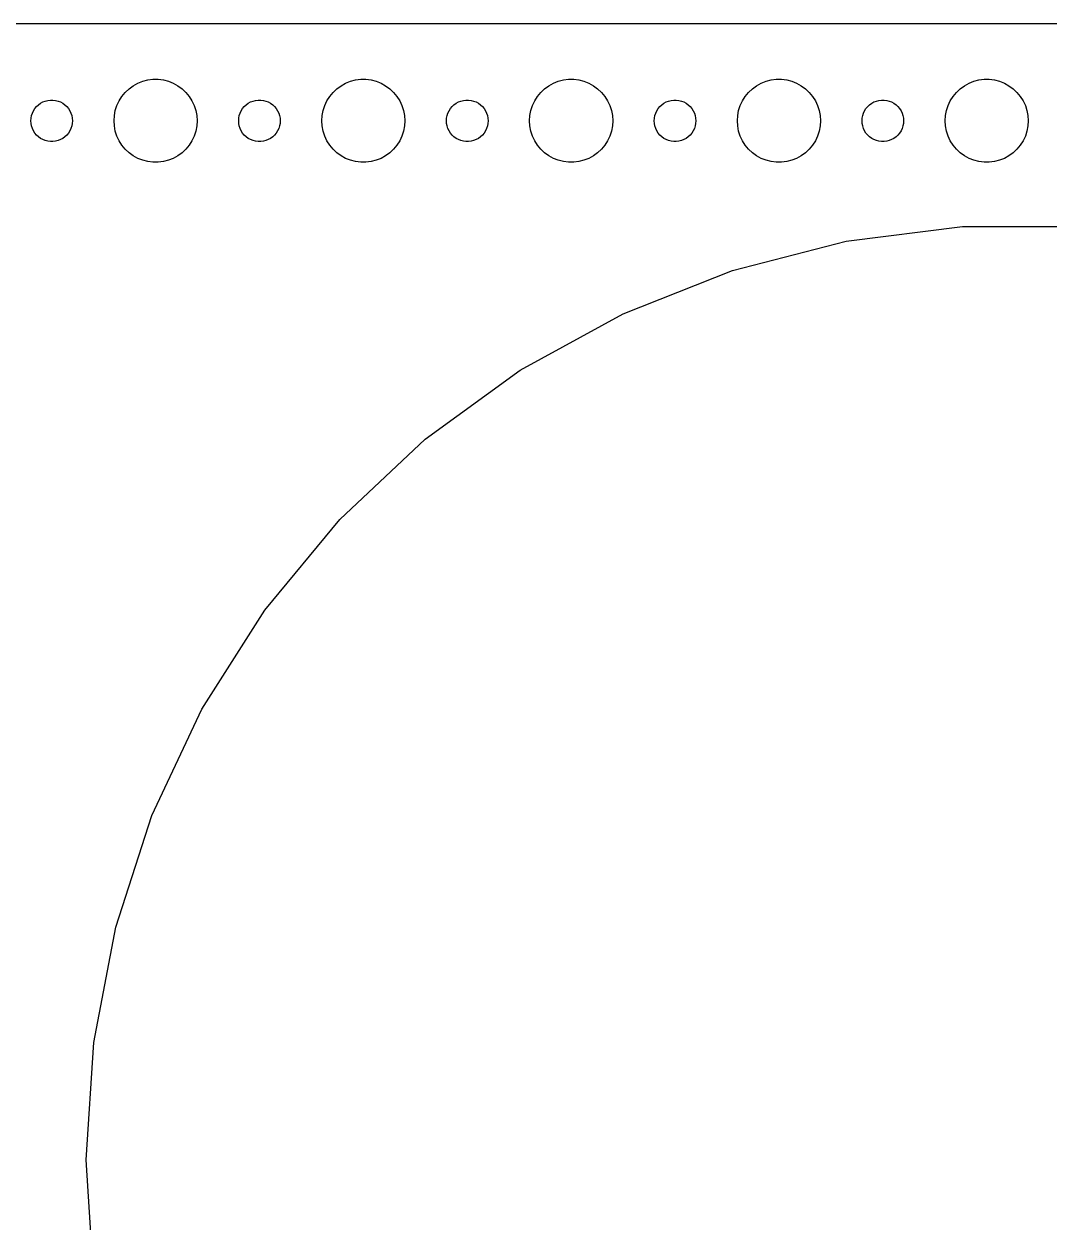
# Model space of a CAD drawing. Header units: metres. Extents: x -360 to 360, y -82 to 82.
# Drawn here: x 208 to 282, y -4.5 to 82 of the extents above; entities that cross this region are included whole.
import ezdxf

# ---------------------------------------------------------------- set-up
doc = ezdxf.new("R2010")
doc.units = ezdxf.units.M

msp = doc.modelspace()

# ---------------------------------------------------------------- linework, layer by layer
for p, q in [((354.814, 81.9901), (-354.814, 81.9901)), ((216.223, 77.7145), (216.573, 77.8532)), ((216.573, 77.8532), (216.938, 77.9469)), ((216.938, 77.9469), (217.312, 77.9941)), ((217.312, 77.9941), (217.688, 77.9941)), ((217.688, 77.9941), (218.062, 77.9469)), ((218.062, 77.9469), (218.427, 77.8532)), ((218.427, 77.8532), (218.777, 77.7145)), ((231.223, 77.7145), (231.573, 77.8532)), ((231.573, 77.8532), (231.938, 77.9469)), ((231.938, 77.9469), (232.312, 77.9941)), ((232.312, 77.9941), (232.688, 77.9941)), ((232.688, 77.9941), (233.062, 77.9469)), ((233.062, 77.9469), (233.427, 77.8532)), ((233.427, 77.8532), (233.777, 77.7145)), ((246.223, 77.7145), (246.573, 77.8532)), ((246.573, 77.8532), (246.938, 77.9469)), ((246.938, 77.9469), (247.312, 77.9941)), ((247.312, 77.9941), (247.688, 77.9941)), ((247.688, 77.9941), (248.062, 77.9469)), ((248.062, 77.9469), (248.427, 77.8532)), ((248.427, 77.8532), (248.777, 77.7145)), ((261.223, 77.7145), (261.573, 77.8532)), ((261.573, 77.8532), (261.938, 77.9469)), ((261.938, 77.9469), (262.312, 77.9941)), ((262.312, 77.9941), (262.688, 77.9941)), ((262.688, 77.9941), (263.062, 77.9469)), ((263.062, 77.9469), (263.427, 77.8532)), ((263.427, 77.8532), (263.777, 77.7145)), ((276.223, 77.7145), (276.573, 77.8532)), ((276.573, 77.8532), (276.938, 77.9469)), ((276.938, 77.9469), (277.312, 77.9941)), ((277.312, 77.9941), (277.688, 77.9941)), ((277.688, 77.9941), (278.062, 77.9469)), ((278.062, 77.9469), (278.427, 77.8532)), ((278.427, 77.8532), (278.777, 77.7145)), ((215.073, 76.7634), (215.313, 77.0536)), ((215.313, 77.0536), (215.588, 77.3115)), ((215.588, 77.3115), (215.893, 77.533)), ((215.893, 77.533), (216.223, 77.7145)), ((218.777, 77.7145), (219.107, 77.533)), ((219.107, 77.533), (219.412, 77.3115)), ((219.412, 77.3115), (219.687, 77.0536)), ((219.687, 77.0536), (219.927, 76.7634)), ((230.073, 76.7634), (230.313, 77.0536)), ((230.313, 77.0536), (230.588, 77.3115)), ((230.588, 77.3115), (230.893, 77.533)), ((230.893, 77.533), (231.223, 77.7145)), ((233.777, 77.7145), (234.107, 77.533)), ((234.107, 77.533), (234.412, 77.3115)), ((234.412, 77.3115), (234.687, 77.0536)), ((234.687, 77.0536), (234.927, 76.7634)), ((245.073, 76.7634), (245.313, 77.0536)), ((245.313, 77.0536), (245.588, 77.3115)), ((245.588, 77.3115), (245.893, 77.533)), ((245.893, 77.533), (246.223, 77.7145)), ((248.777, 77.7145), (249.107, 77.533)), ((249.107, 77.533), (249.412, 77.3115)), ((249.412, 77.3115), (249.687, 77.0536)), ((249.687, 77.0536), (249.927, 76.7634)), ((260.073, 76.7634), (260.313, 77.0536)), ((260.313, 77.0536), (260.588, 77.3115)), ((260.588, 77.3115), (260.893, 77.533)), ((260.893, 77.533), (261.223, 77.7145)), ((263.777, 77.7145), (264.107, 77.533)), ((264.107, 77.533), (264.412, 77.3115)), ((264.412, 77.3115), (264.687, 77.0536)), ((264.687, 77.0536), (264.927, 76.7634)), ((275.073, 76.7634), (275.313, 77.0536)), ((275.313, 77.0536), (275.588, 77.3115)), ((275.588, 77.3115), (275.893, 77.533)), ((275.893, 77.533), (276.223, 77.7145)), ((278.777, 77.7145), (279.107, 77.533)), ((279.107, 77.533), (279.412, 77.3115)), ((279.412, 77.3115), (279.687, 77.0536)), ((279.687, 77.0536), (279.927, 76.7634)), ((208.907, 76.0268), (209.044, 76.1558)), ((209.044, 76.1558), (209.196, 76.2665)), ((209.196, 76.2665), (209.361, 76.3572)), ((209.361, 76.3572), (209.536, 76.4266)), ((209.536, 76.4266), (209.719, 76.4734)), ((209.719, 76.4734), (209.906, 76.497)), ((209.906, 76.497), (210.094, 76.497)), ((210.094, 76.497), (210.281, 76.4734)), ((210.281, 76.4734), (210.464, 76.4266)), ((210.464, 76.4266), (210.639, 76.3572)), ((210.639, 76.3572), (210.804, 76.2665)), ((210.804, 76.2665), (210.956, 76.1558)), ((210.956, 76.1558), (211.093, 76.0268)), ((214.711, 76.1044), (214.871, 76.4453)), ((214.871, 76.4453), (215.073, 76.7634)), ((219.927, 76.7634), (220.129, 76.4453)), ((220.129, 76.4453), (220.289, 76.1044)), ((223.907, 76.0268), (224.044, 76.1558)), ((224.044, 76.1558), (224.196, 76.2665)), ((224.196, 76.2665), (224.361, 76.3572)), ((224.361, 76.3572), (224.536, 76.4266)), ((224.536, 76.4266), (224.719, 76.4734)), ((224.719, 76.4734), (224.906, 76.497)), ((224.906, 76.497), (225.094, 76.497)), ((225.094, 76.497), (225.281, 76.4734)), ((225.281, 76.4734), (225.464, 76.4266)), ((225.464, 76.4266), (225.639, 76.3572)), ((225.639, 76.3572), (225.804, 76.2665)), ((225.804, 76.2665), (225.956, 76.1558)), ((225.956, 76.1558), (226.093, 76.0268)), ((229.711, 76.1044), (229.871, 76.4453)), ((229.871, 76.4453), (230.073, 76.7634)), ((234.927, 76.7634), (235.129, 76.4453)), ((235.129, 76.4453), (235.289, 76.1044)), ((238.907, 76.0268), (239.044, 76.1558)), ((239.044, 76.1558), (239.196, 76.2665)), ((239.196, 76.2665), (239.361, 76.3572)), ((239.361, 76.3572), (239.536, 76.4266)), ((239.536, 76.4266), (239.719, 76.4734)), ((239.719, 76.4734), (239.906, 76.497)), ((239.906, 76.497), (240.094, 76.497)), ((240.094, 76.497), (240.281, 76.4734)), ((240.281, 76.4734), (240.464, 76.4266)), ((240.464, 76.4266), (240.639, 76.3572)), ((240.639, 76.3572), (240.804, 76.2665)), ((240.804, 76.2665), (240.956, 76.1558)), ((240.956, 76.1558), (241.093, 76.0268)), ((244.711, 76.1044), (244.871, 76.4453)), ((244.871, 76.4453), (245.073, 76.7634)), ((249.927, 76.7634), (250.129, 76.4453)), ((250.129, 76.4453), (250.289, 76.1044)), ((253.907, 76.0268), (254.044, 76.1558)), ((254.044, 76.1558), (254.196, 76.2665)), ((254.196, 76.2665), (254.361, 76.3572)), ((254.361, 76.3572), (254.536, 76.4266)), ((254.536, 76.4266), (254.719, 76.4734)), ((254.719, 76.4734), (254.906, 76.497)), ((254.906, 76.497), (255.094, 76.497)), ((255.094, 76.497), (255.281, 76.4734)), ((255.281, 76.4734), (255.464, 76.4266)), ((255.464, 76.4266), (255.639, 76.3572)), ((255.639, 76.3572), (255.804, 76.2665)), ((255.804, 76.2665), (255.956, 76.1558)), ((255.956, 76.1558), (256.093, 76.0268)), ((259.711, 76.1044), (259.871, 76.4453)), ((259.871, 76.4453), (260.073, 76.7634)), ((264.927, 76.7634), (265.129, 76.4453)), ((265.129, 76.4453), (265.289, 76.1044)), ((268.907, 76.0268), (269.044, 76.1558)), ((269.044, 76.1558), (269.196, 76.2665)), ((269.196, 76.2665), (269.361, 76.3572)), ((269.361, 76.3572), (269.536, 76.4266)), ((269.536, 76.4266), (269.719, 76.4734)), ((269.719, 76.4734), (269.906, 76.497)), ((269.906, 76.497), (270.094, 76.497)), ((270.094, 76.497), (270.281, 76.4734)), ((270.281, 76.4734), (270.464, 76.4266)), ((270.464, 76.4266), (270.639, 76.3572)), ((270.639, 76.3572), (270.804, 76.2665)), ((270.804, 76.2665), (270.956, 76.1558)), ((270.956, 76.1558), (271.093, 76.0268)), ((274.711, 76.1044), (274.871, 76.4453)), ((274.871, 76.4453), (275.073, 76.7634)), ((279.927, 76.7634), (280.129, 76.4453)), ((280.129, 76.4453), (280.289, 76.1044)), ((208.512, 75.188), (208.547, 75.373)), ((208.547, 75.373), (208.605, 75.5522)), ((208.605, 75.5522), (208.686, 75.7226)), ((208.686, 75.7226), (208.786, 75.8817)), ((208.786, 75.8817), (208.907, 76.0268)), ((211.093, 76.0268), (211.214, 75.8817)), ((211.214, 75.8817), (211.314, 75.7226)), ((211.314, 75.7226), (211.395, 75.5522)), ((211.395, 75.5522), (211.453, 75.373)), ((211.453, 75.373), (211.488, 75.188)), ((214.5, 75), (214.524, 75.376)), ((214.524, 75.376), (214.594, 75.7461)), ((214.594, 75.7461), (214.711, 76.1044)), ((220.289, 76.1044), (220.406, 75.7461)), ((220.406, 75.7461), (220.476, 75.376)), ((220.476, 75.376), (220.5, 75)), ((223.512, 75.188), (223.547, 75.373)), ((223.547, 75.373), (223.605, 75.5522)), ((223.605, 75.5522), (223.686, 75.7226)), ((223.686, 75.7226), (223.786, 75.8817)), ((223.786, 75.8817), (223.907, 76.0268)), ((226.093, 76.0268), (226.214, 75.8817)), ((226.214, 75.8817), (226.314, 75.7226)), ((226.314, 75.7226), (226.395, 75.5522)), ((226.395, 75.5522), (226.453, 75.373)), ((226.453, 75.373), (226.488, 75.188)), ((229.5, 75), (229.524, 75.376)), ((229.524, 75.376), (229.594, 75.7461)), ((229.594, 75.7461), (229.711, 76.1044)), ((235.289, 76.1044), (235.406, 75.7461)), ((235.406, 75.7461), (235.476, 75.376)), ((235.476, 75.376), (235.5, 75)), ((238.512, 75.188), (238.547, 75.373)), ((238.547, 75.373), (238.605, 75.5522)), ((238.605, 75.5522), (238.686, 75.7226)), ((238.686, 75.7226), (238.786, 75.8817)), ((238.786, 75.8817), (238.907, 76.0268)), ((241.093, 76.0268), (241.214, 75.8817)), ((241.214, 75.8817), (241.314, 75.7226)), ((241.314, 75.7226), (241.395, 75.5522)), ((241.395, 75.5522), (241.453, 75.373)), ((241.453, 75.373), (241.488, 75.188)), ((244.5, 75), (244.524, 75.376)), ((244.524, 75.376), (244.594, 75.7461)), ((244.594, 75.7461), (244.711, 76.1044)), ((250.289, 76.1044), (250.406, 75.7461)), ((250.406, 75.7461), (250.476, 75.376)), ((250.476, 75.376), (250.5, 75)), ((253.512, 75.188), (253.547, 75.373)), ((253.547, 75.373), (253.605, 75.5522)), ((253.605, 75.5522), (253.686, 75.7226)), ((253.686, 75.7226), (253.786, 75.8817)), ((253.786, 75.8817), (253.907, 76.0268)), ((256.093, 76.0268), (256.214, 75.8817)), ((256.214, 75.8817), (256.314, 75.7226)), ((256.314, 75.7226), (256.395, 75.5522)), ((256.395, 75.5522), (256.453, 75.373)), ((256.453, 75.373), (256.488, 75.188)), ((259.5, 75), (259.524, 75.376)), ((259.524, 75.376), (259.594, 75.7461)), ((259.594, 75.7461), (259.711, 76.1044)), ((265.289, 76.1044), (265.406, 75.7461)), ((265.406, 75.7461), (265.476, 75.376)), ((265.476, 75.376), (265.5, 75)), ((268.512, 75.188), (268.547, 75.373)), ((268.547, 75.373), (268.605, 75.5522)), ((268.605, 75.5522), (268.686, 75.7226)), ((268.686, 75.7226), (268.786, 75.8817)), ((268.786, 75.8817), (268.907, 76.0268)), ((271.093, 76.0268), (271.214, 75.8817)), ((271.214, 75.8817), (271.314, 75.7226)), ((271.314, 75.7226), (271.395, 75.5522)), ((271.395, 75.5522), (271.453, 75.373)), ((271.453, 75.373), (271.488, 75.188)), ((274.5, 75), (274.524, 75.376)), ((274.524, 75.376), (274.594, 75.7461)), ((274.594, 75.7461), (274.711, 76.1044)), ((280.289, 76.1044), (280.406, 75.7461)), ((280.406, 75.7461), (280.476, 75.376)), ((280.476, 75.376), (280.5, 75)), ((208.5, 75), (208.512, 75.188)), ((208.512, 74.812), (208.5, 75)), ((208.547, 74.627), (208.512, 74.812)), ((208.605, 74.4478), (208.547, 74.627)), ((208.686, 74.2774), (208.605, 74.4478)), ((211.395, 74.4478), (211.314, 74.2774)), ((211.453, 74.627), (211.395, 74.4478)), ((211.488, 74.812), (211.453, 74.627)), ((211.488, 75.188), (211.5, 75)), ((211.5, 75), (211.488, 74.812)), ((214.524, 74.624), (214.5, 75)), ((214.594, 74.2539), (214.524, 74.624)), ((220.476, 74.624), (220.406, 74.2539)), ((220.5, 75), (220.476, 74.624)), ((223.5, 75), (223.512, 75.188)), ((223.512, 74.812), (223.5, 75)), ((223.547, 74.627), (223.512, 74.812)), ((223.605, 74.4478), (223.547, 74.627)), ((223.686, 74.2774), (223.605, 74.4478)), ((226.395, 74.4478), (226.314, 74.2774)), ((226.453, 74.627), (226.395, 74.4478)), ((226.488, 74.812), (226.453, 74.627)), ((226.488, 75.188), (226.5, 75)), ((226.5, 75), (226.488, 74.812)), ((229.524, 74.624), (229.5, 75)), ((229.594, 74.2539), (229.524, 74.624)), ((235.476, 74.624), (235.406, 74.2539)), ((235.5, 75), (235.476, 74.624)), ((238.5, 75), (238.512, 75.188)), ((238.512, 74.812), (238.5, 75)), ((238.547, 74.627), (238.512, 74.812)), ((238.605, 74.4478), (238.547, 74.627)), ((238.686, 74.2774), (238.605, 74.4478)), ((241.395, 74.4478), (241.314, 74.2774)), ((241.453, 74.627), (241.395, 74.4478)), ((241.488, 74.812), (241.453, 74.627)), ((241.488, 75.188), (241.5, 75)), ((241.5, 75), (241.488, 74.812)), ((244.524, 74.624), (244.5, 75)), ((244.594, 74.2539), (244.524, 74.624)), ((250.476, 74.624), (250.406, 74.2539)), ((250.5, 75), (250.476, 74.624)), ((253.5, 75), (253.512, 75.188)), ((253.512, 74.812), (253.5, 75)), ((253.547, 74.627), (253.512, 74.812)), ((253.605, 74.4478), (253.547, 74.627)), ((253.686, 74.2774), (253.605, 74.4478)), ((256.395, 74.4478), (256.314, 74.2774)), ((256.453, 74.627), (256.395, 74.4478)), ((256.488, 74.812), (256.453, 74.627)), ((256.488, 75.188), (256.5, 75)), ((256.5, 75), (256.488, 74.812)), ((259.524, 74.624), (259.5, 75)), ((259.594, 74.2539), (259.524, 74.624)), ((265.476, 74.624), (265.406, 74.2539)), ((265.5, 75), (265.476, 74.624)), ((268.5, 75), (268.512, 75.188)), ((268.512, 74.812), (268.5, 75)), ((268.547, 74.627), (268.512, 74.812)), ((268.605, 74.4478), (268.547, 74.627)), ((268.686, 74.2774), (268.605, 74.4478)), ((271.395, 74.4478), (271.314, 74.2774)), ((271.453, 74.627), (271.395, 74.4478)), ((271.488, 74.812), (271.453, 74.627)), ((271.488, 75.188), (271.5, 75)), ((271.5, 75), (271.488, 74.812)), ((274.524, 74.624), (274.5, 75)), ((274.594, 74.2539), (274.524, 74.624)), ((280.476, 74.624), (280.406, 74.2539)), ((280.5, 75), (280.476, 74.624)), ((208.786, 74.1183), (208.686, 74.2774)), ((208.907, 73.9732), (208.786, 74.1183)), ((209.044, 73.8442), (208.907, 73.9732)), ((209.196, 73.7335), (209.044, 73.8442)), ((209.361, 73.6428), (209.196, 73.7335)), ((209.536, 73.5734), (209.361, 73.6428)), ((209.719, 73.5266), (209.536, 73.5734)), ((209.906, 73.503), (209.719, 73.5266)), ((210.281, 73.5266), (210.094, 73.503)), ((210.464, 73.5734), (210.281, 73.5266)), ((210.639, 73.6428), (210.464, 73.5734)), ((210.804, 73.7335), (210.639, 73.6428)), ((210.956, 73.8442), (210.804, 73.7335)), ((211.093, 73.9732), (210.956, 73.8442)), ((211.214, 74.1183), (211.093, 73.9732)), ((211.314, 74.2774), (211.214, 74.1183)), ((214.711, 73.8956), (214.594, 74.2539)), ((214.871, 73.5547), (214.711, 73.8956)), ((215.073, 73.2366), (214.871, 73.5547)), ((220.129, 73.5547), (219.927, 73.2366)), ((220.289, 73.8956), (220.129, 73.5547)), ((220.406, 74.2539), (220.289, 73.8956)), ((223.786, 74.1183), (223.686, 74.2774)), ((223.907, 73.9732), (223.786, 74.1183)), ((224.044, 73.8442), (223.907, 73.9732)), ((224.196, 73.7335), (224.044, 73.8442)), ((224.361, 73.6428), (224.196, 73.7335)), ((224.536, 73.5734), (224.361, 73.6428)), ((224.719, 73.5266), (224.536, 73.5734)), ((224.906, 73.503), (224.719, 73.5266)), ((225.281, 73.5266), (225.094, 73.503)), ((225.464, 73.5734), (225.281, 73.5266)), ((225.639, 73.6428), (225.464, 73.5734)), ((225.804, 73.7335), (225.639, 73.6428)), ((225.956, 73.8442), (225.804, 73.7335)), ((226.093, 73.9732), (225.956, 73.8442)), ((226.214, 74.1183), (226.093, 73.9732)), ((226.314, 74.2774), (226.214, 74.1183)), ((229.711, 73.8956), (229.594, 74.2539)), ((229.871, 73.5547), (229.711, 73.8956)), ((230.073, 73.2366), (229.871, 73.5547)), ((235.129, 73.5547), (234.927, 73.2366)), ((235.289, 73.8956), (235.129, 73.5547)), ((235.406, 74.2539), (235.289, 73.8956)), ((238.786, 74.1183), (238.686, 74.2774)), ((238.907, 73.9732), (238.786, 74.1183)), ((239.044, 73.8442), (238.907, 73.9732)), ((239.196, 73.7335), (239.044, 73.8442)), ((239.361, 73.6428), (239.196, 73.7335)), ((239.536, 73.5734), (239.361, 73.6428)), ((239.719, 73.5266), (239.536, 73.5734)), ((239.906, 73.503), (239.719, 73.5266)), ((240.281, 73.5266), (240.094, 73.503)), ((240.464, 73.5734), (240.281, 73.5266)), ((240.639, 73.6428), (240.464, 73.5734)), ((240.804, 73.7335), (240.639, 73.6428)), ((240.956, 73.8442), (240.804, 73.7335)), ((241.093, 73.9732), (240.956, 73.8442)), ((241.214, 74.1183), (241.093, 73.9732)), ((241.314, 74.2774), (241.214, 74.1183)), ((244.711, 73.8956), (244.594, 74.2539)), ((244.871, 73.5547), (244.711, 73.8956)), ((245.073, 73.2366), (244.871, 73.5547)), ((250.129, 73.5547), (249.927, 73.2366)), ((250.289, 73.8956), (250.129, 73.5547)), ((250.406, 74.2539), (250.289, 73.8956)), ((253.786, 74.1183), (253.686, 74.2774)), ((253.907, 73.9732), (253.786, 74.1183)), ((254.044, 73.8442), (253.907, 73.9732)), ((254.196, 73.7335), (254.044, 73.8442)), ((254.361, 73.6428), (254.196, 73.7335)), ((254.536, 73.5734), (254.361, 73.6428)), ((254.719, 73.5266), (254.536, 73.5734)), ((254.906, 73.503), (254.719, 73.5266)), ((255.281, 73.5266), (255.094, 73.503)), ((255.464, 73.5734), (255.281, 73.5266)), ((255.639, 73.6428), (255.464, 73.5734)), ((255.804, 73.7335), (255.639, 73.6428)), ((255.956, 73.8442), (255.804, 73.7335)), ((256.093, 73.9732), (255.956, 73.8442)), ((256.214, 74.1183), (256.093, 73.9732)), ((256.314, 74.2774), (256.214, 74.1183)), ((259.711, 73.8956), (259.594, 74.2539)), ((259.871, 73.5547), (259.711, 73.8956)), ((260.073, 73.2366), (259.871, 73.5547)), ((265.129, 73.5547), (264.927, 73.2366)), ((265.289, 73.8956), (265.129, 73.5547)), ((265.406, 74.2539), (265.289, 73.8956)), ((268.786, 74.1183), (268.686, 74.2774)), ((268.907, 73.9732), (268.786, 74.1183)), ((269.044, 73.8442), (268.907, 73.9732)), ((269.196, 73.7335), (269.044, 73.8442)), ((269.361, 73.6428), (269.196, 73.7335)), ((269.536, 73.5734), (269.361, 73.6428)), ((269.719, 73.5266), (269.536, 73.5734)), ((269.906, 73.503), (269.719, 73.5266)), ((270.281, 73.5266), (270.094, 73.503)), ((270.464, 73.5734), (270.281, 73.5266)), ((270.639, 73.6428), (270.464, 73.5734)), ((270.804, 73.7335), (270.639, 73.6428)), ((270.956, 73.8442), (270.804, 73.7335)), ((271.093, 73.9732), (270.956, 73.8442)), ((271.214, 74.1183), (271.093, 73.9732)), ((271.314, 74.2774), (271.214, 74.1183)), ((274.711, 73.8956), (274.594, 74.2539)), ((274.871, 73.5547), (274.711, 73.8956)), ((275.073, 73.2366), (274.871, 73.5547)), ((280.129, 73.5547), (279.927, 73.2366)), ((280.289, 73.8956), (280.129, 73.5547)), ((280.406, 74.2539), (280.289, 73.8956)), ((210.094, 73.503), (209.906, 73.503)), ((215.313, 72.9464), (215.073, 73.2366)), ((215.588, 72.6885), (215.313, 72.9464)), ((215.893, 72.467), (215.588, 72.6885)), ((219.412, 72.6885), (219.107, 72.467)), ((219.687, 72.9464), (219.412, 72.6885)), ((219.927, 73.2366), (219.687, 72.9464)), ((225.094, 73.503), (224.906, 73.503)), ((230.313, 72.9464), (230.073, 73.2366)), ((230.588, 72.6885), (230.313, 72.9464)), ((230.893, 72.467), (230.588, 72.6885)), ((234.412, 72.6885), (234.107, 72.467)), ((234.687, 72.9464), (234.412, 72.6885)), ((234.927, 73.2366), (234.687, 72.9464)), ((240.094, 73.503), (239.906, 73.503)), ((245.313, 72.9464), (245.073, 73.2366)), ((245.588, 72.6885), (245.313, 72.9464)), ((245.893, 72.467), (245.588, 72.6885)), ((249.412, 72.6885), (249.107, 72.467)), ((249.687, 72.9464), (249.412, 72.6885)), ((249.927, 73.2366), (249.687, 72.9464)), ((255.094, 73.503), (254.906, 73.503)), ((260.313, 72.9464), (260.073, 73.2366)), ((260.588, 72.6885), (260.313, 72.9464)), ((260.893, 72.467), (260.588, 72.6885)), ((264.412, 72.6885), (264.107, 72.467)), ((264.687, 72.9464), (264.412, 72.6885)), ((264.927, 73.2366), (264.687, 72.9464)), ((270.094, 73.503), (269.906, 73.503)), ((275.313, 72.9464), (275.073, 73.2366)), ((275.588, 72.6885), (275.313, 72.9464)), ((275.893, 72.467), (275.588, 72.6885)), ((279.412, 72.6885), (279.107, 72.467)), ((279.687, 72.9464), (279.412, 72.6885)), ((279.927, 73.2366), (279.687, 72.9464)), ((216.223, 72.2855), (215.893, 72.467)), ((216.573, 72.1468), (216.223, 72.2855)), ((216.938, 72.0531), (216.573, 72.1468)), ((217.312, 72.0059), (216.938, 72.0531)), ((217.688, 72.0059), (217.312, 72.0059)), ((218.062, 72.0531), (217.688, 72.0059)), ((218.427, 72.1468), (218.062, 72.0531)), ((218.777, 72.2855), (218.427, 72.1468)), ((219.107, 72.467), (218.777, 72.2855)), ((231.223, 72.2855), (230.893, 72.467)), ((231.573, 72.1468), (231.223, 72.2855)), ((231.938, 72.0531), (231.573, 72.1468)), ((232.312, 72.0059), (231.938, 72.0531)), ((232.688, 72.0059), (232.312, 72.0059)), ((233.062, 72.0531), (232.688, 72.0059)), ((233.427, 72.1468), (233.062, 72.0531)), ((233.777, 72.2855), (233.427, 72.1468)), ((234.107, 72.467), (233.777, 72.2855)), ((246.223, 72.2855), (245.893, 72.467)), ((246.573, 72.1468), (246.223, 72.2855)), ((246.938, 72.0531), (246.573, 72.1468)), ((247.312, 72.0059), (246.938, 72.0531)), ((247.688, 72.0059), (247.312, 72.0059)), ((248.062, 72.0531), (247.688, 72.0059)), ((248.427, 72.1468), (248.062, 72.0531)), ((248.777, 72.2855), (248.427, 72.1468)), ((249.107, 72.467), (248.777, 72.2855)), ((261.223, 72.2855), (260.893, 72.467)), ((261.573, 72.1468), (261.223, 72.2855)), ((261.938, 72.0531), (261.573, 72.1468)), ((262.312, 72.0059), (261.938, 72.0531)), ((262.688, 72.0059), (262.312, 72.0059)), ((263.062, 72.0531), (262.688, 72.0059)), ((263.427, 72.1468), (263.062, 72.0531)), ((263.777, 72.2855), (263.427, 72.1468)), ((264.107, 72.467), (263.777, 72.2855)), ((276.223, 72.2855), (275.893, 72.467)), ((276.573, 72.1468), (276.223, 72.2855)), ((276.938, 72.0531), (276.573, 72.1468)), ((277.312, 72.0059), (276.938, 72.0531)), ((277.688, 72.0059), (277.312, 72.0059)), ((278.062, 72.0531), (277.688, 72.0059)), ((278.427, 72.1468), (278.062, 72.0531)), ((278.777, 72.2855), (278.427, 72.1468)), ((279.107, 72.467), (278.777, 72.2855)), ((267.352, 66.3044), (275.762, 67.3668)), ((275.762, 67.3668), (284.238, 67.3668)), ((259.141, 64.1963), (267.352, 66.3044)), ((251.26, 61.0758), (259.141, 64.1963)), ((243.832, 56.9921), (251.26, 61.0758)), ((236.974, 52.0096), (243.832, 56.9921)), ((230.795, 46.2069), (236.974, 52.0096)), ((225.391, 39.6755), (230.795, 46.2069)), ((220.849, 32.5184), (225.391, 39.6755)), ((217.24, 24.8484), (220.849, 32.5184)), ((214.621, 16.7866), (217.24, 24.8484)), ((213.032, 8.45999), (214.621, 16.7866)), ((212.5, 0), (213.032, 8.45999)), ((213.032, -8.45999), (212.5, 0))]:
    msp.add_line(p, q)

doc.saveas('drawing.dxf')
